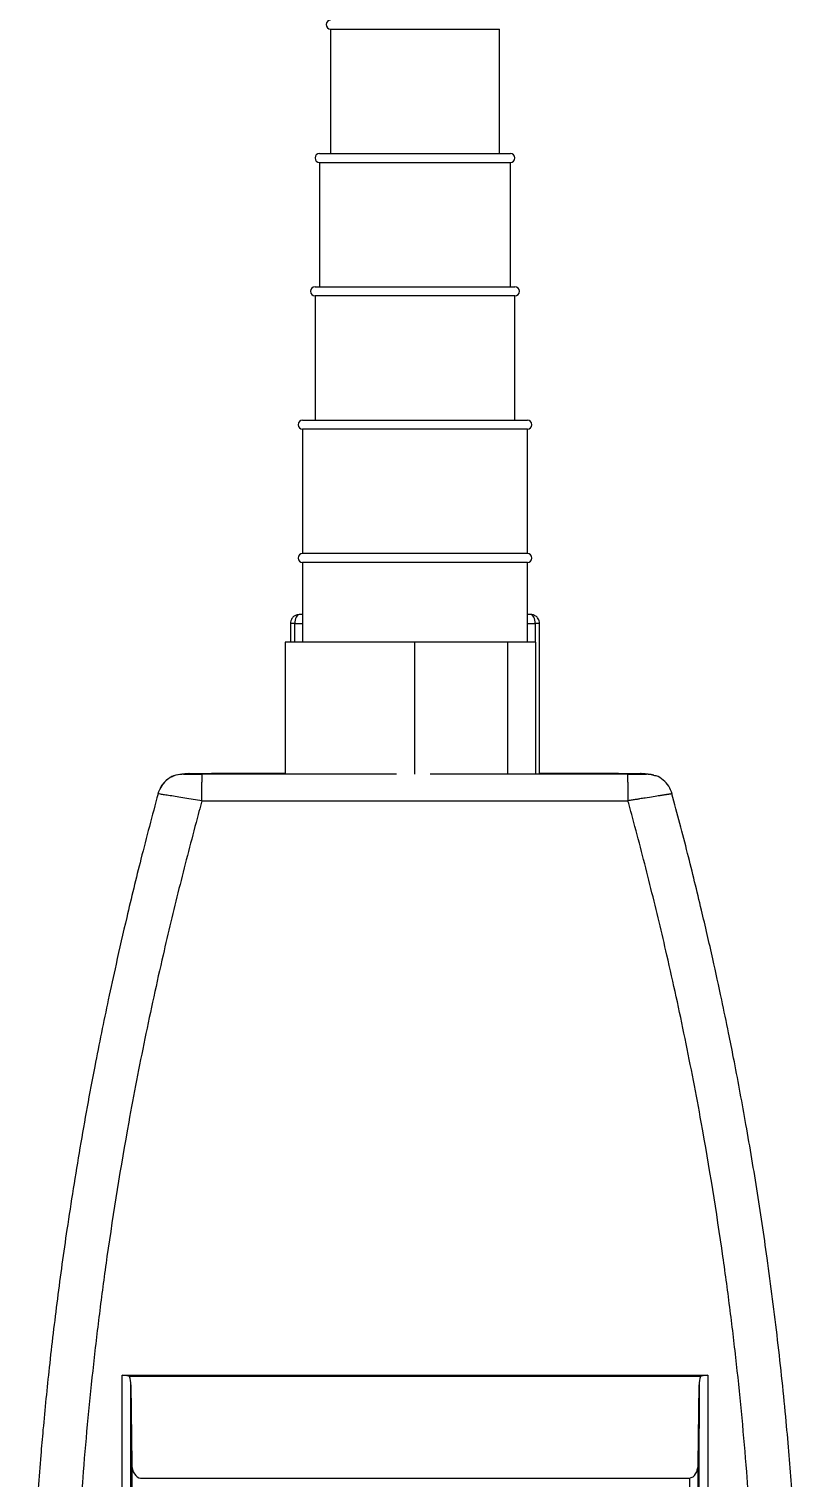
# Model space of a CAD drawing. Header units: centimetres. Extents: x 470464 to 524273, y 49611 to 59074.
# Drawn here: x 508673.97 to 508682.66, y 50225.03 to 50241.33 of the extents above; entities that cross this region are included whole.
import ezdxf

# ---------------------------------------------------------------- set-up
doc = ezdxf.new("R2010")
doc.units = ezdxf.units.CM
doc.header["$MEASUREMENT"] = 0
doc.layers.add('vinç', color=7, linetype='Continuous')

# ---------------------------------------------------------------- blocks, each defined once
blk = doc.blocks.new('dytjtyjtydhrshtjy')
at = {"color": 2, "linetype": 'Continuous', "lineweight": 25}
for p, q in [((427582.374, 68431.384), (427584.274, 68431.384)), ((427582.374, 68431.384), (427582.374, 68429.984)), ((427584.274, 68429.984), (427584.274, 68431.384)), ((427582.249, 68429.884), (427584.399, 68429.884)), ((427582.249, 68429.884), (427582.249, 68428.484)), ((427584.399, 68428.484), (427584.399, 68429.884)), ((427584.449, 68428.384), (427582.199, 68428.384)), ((427582.199, 68428.384), (427582.199, 68426.984)), ((427584.449, 68426.984), (427584.449, 68428.384)), ((427584.589, 68426.884), (427582.059, 68426.884)), ((427582.059, 68426.884), (427582.059, 68425.484)), ((427584.589, 68425.484), (427584.589, 68426.884)), ((427584.589, 68425.484), (427582.059, 68425.484)), ((427584.589, 68425.384), (427582.059, 68425.384)), ((427582.059, 68425.384), (427582.059, 68424.488)), ((427584.589, 68424.488), (427584.589, 68425.384)), ((427581.972, 68424.698), (427581.922, 68424.698)), ((427581.922, 68424.698), (427581.922, 68424.488)), ((427581.972, 68424.698), (427582.059, 68424.698)), ((427581.972, 68424.488), (427581.972, 68424.698)), ((427582.059, 68424.798), (427582.022, 68424.798)), ((427584.627, 68424.798), (427584.589, 68424.798)), ((427584.589, 68424.698), (427584.677, 68424.698)), ((427584.677, 68424.698), (427584.677, 68424.488)), ((427584.727, 68424.698), (427584.677, 68424.698)), ((427584.727, 68423.014), (427584.727, 68424.698)), ((427581.864, 68424.488), (427581.864, 68423.01)), ((427583.324, 68424.488), (427581.864, 68424.488)), ((427583.324, 68423.003), (427583.324, 68424.488)), ((427584.684, 68424.488), (427584.366, 68424.488)), ((427584.366, 68424.488), (427584.366, 68423.006)), ((427584.684, 68423.01), (427584.684, 68424.488)), ((427580.7, 68423), (427580.665, 68422.994)), ((427580.72, 68423.004), (427580.7, 68423)), ((427583.117, 68423.003), (427580.927, 68423.003)), ((427585.721, 68423.003), (427583.495, 68423.003)), ((427585.949, 68423.001), (427585.928, 68423.004)), ((427586.012, 68422.989), (427585.949, 68423.003)), ((427580.433, 68422.782), (427580.431, 68422.782)), ((427580.434, 68422.782), (427580.433, 68422.782)), ((427580.927, 68422.704), (427585.721, 68422.704)), ((427580.027, 68416.242), (427586.621, 68416.242)), ((427586.537, 68416.23), (427580.111, 68416.23)), ((427580.127, 68416.134), (427580.136, 68415.247)), ((427586.512, 68415.247), (427586.521, 68416.134)), ((427580.136, 68415.247), (427580.136, 68406.853)), ((427586.512, 68406.853), (427586.512, 68415.247)), ((427580.236, 68415.087), (427586.412, 68415.087)), ((427586.412, 68415.087), (427586.412, 68406.831))]:
    blk.add_line(p, q, dxfattribs=at)
at = {"color": 2, "linetype": 'Continuous', "lineweight": 25, "flags": 128}
for points in [[(427582.022, 68424.798), (427582.012, 68424.796), (427582.003, 68424.79), (427581.994, 68424.781), (427581.986, 68424.769), (427581.98, 68424.754), (427581.976, 68424.736), (427581.973, 68424.718), (427581.972, 68424.698)], [(427584.677, 68424.698), (427584.676, 68424.718), (427584.673, 68424.736), (427584.669, 68424.754), (427584.662, 68424.769), (427584.655, 68424.781), (427584.646, 68424.79), (427584.637, 68424.796), (427584.627, 68424.798)]]:
    blk.add_lwpolyline(points, dxfattribs=at)
at = {"color": 2, "linetype": 'Continuous', "lineweight": 25}
for centre, radius, start, end in [((427582.374, 68431.434), 0.05, 90, 270), ((427582.249, 68429.934), 0.05, 90, 270), ((427584.399, 68429.934), 0.05, 270, 90), ((427582.199, 68428.434), 0.05, 90, 270), ((427584.449, 68428.434), 0.05, 270, 90), ((427582.059, 68426.934), 0.05, 90, 270), ((427584.589, 68426.934), 0.05, 270, 90), ((427582.059, 68425.434), 0.05, 90, 270), ((427584.589, 68425.434), 0.05, 270, 90), ((427586.405, 68415.173), 0.0866, 274.629, 332.8722)]:
    blk.add_arc(centre, radius, start, end, dxfattribs=at)
for start_param, end_param in [(4.730248, 5.506877), (5.506877, 6.283185)]:
    blk.add_ellipse((427580.236, 68415.25), major_axis=(0, -0.163), ratio=0.611947, start_param=start_param, end_param=end_param, dxfattribs=at)
for points, knots in [([(427582.249, 68429.984), (427582.249, 68429.984), (427582.25, 68429.984), (427582.251, 68429.984), (427582.254, 68429.984), (427582.257, 68429.984), (427582.262, 68429.984), (427582.271, 68429.984), (427582.29, 68429.984), (427582.324, 68429.984), (427582.368, 68429.984), (427582.442, 68429.984), (427582.559, 68429.984), (427582.703, 68429.984), (427582.829, 68429.984), (427582.927, 68429.984), (427583.027, 68429.984), (427583.116, 68429.984), (427583.193, 68429.984), (427583.259, 68429.984), (427583.303, 68429.984), (427583.324, 68429.984)], [0, 0, 0, 0, 0.019449, 0.038866, 0.058268, 0.077673, 0.0971, 0.116567, 0.178315, 0.240094, 0.304416, 0.368769, 0.500007, 0.631244, 0.695566, 0.75992, 0.821668, 0.883447, 0.922315, 0.961118, 1, 1, 1, 1]), ([(427583.324, 68429.984), (427583.335, 68429.984), (427583.357, 68429.984), (427583.39, 68429.984), (427583.423, 68429.984), (427583.455, 68429.984), (427583.488, 68429.984), (427583.543, 68429.984), (427583.622, 68429.984), (427583.722, 68429.984), (427583.82, 68429.984), (427583.946, 68429.984), (427584.09, 68429.984), (427584.207, 68429.984), (427584.281, 68429.984), (427584.325, 68429.984), (427584.359, 68429.984), (427584.38, 68429.984), (427584.392, 68429.984), (427584.398, 68429.984), (427584.399, 68429.984), (427584.399, 68429.984)], [0, 0, 0, 0, 0.019454, 0.038873, 0.058276, 0.07768, 0.097104, 0.116567, 0.178315, 0.240094, 0.304416, 0.368769, 0.500007, 0.631244, 0.695566, 0.75992, 0.821668, 0.883447, 0.922308, 0.961111, 1, 1, 1, 1]), ([(427582.199, 68428.484), (427582.199, 68428.484), (427582.2, 68428.484), (427582.201, 68428.484), (427582.204, 68428.484), (427582.208, 68428.484), (427582.212, 68428.484), (427582.222, 68428.484), (427582.241, 68428.484), (427582.277, 68428.484), (427582.324, 68428.484), (427582.401, 68428.484), (427582.523, 68428.484), (427582.674, 68428.484), (427582.806, 68428.484), (427582.908, 68428.484), (427583.013, 68428.484), (427583.101, 68428.484), (427583.17, 68428.484), (427583.222, 68428.484), (427583.273, 68428.484), (427583.307, 68428.484), (427583.324, 68428.484)], [0, 0, 0, 0, 0.019449, 0.038866, 0.058268, 0.077673, 0.0971, 0.116566, 0.178314, 0.240092, 0.304414, 0.368766, 0.500003, 0.631239, 0.695562, 0.759914, 0.821662, 0.88344, 0.912605, 0.941712, 0.970824, 1, 1, 1, 1]), ([(427583.324, 68428.484), (427583.336, 68428.484), (427583.359, 68428.484), (427583.393, 68428.484), (427583.427, 68428.484), (427583.461, 68428.484), (427583.495, 68428.484), (427583.554, 68428.484), (427583.636, 68428.484), (427583.741, 68428.484), (427583.843, 68428.484), (427583.975, 68428.484), (427584.126, 68428.484), (427584.248, 68428.484), (427584.325, 68428.484), (427584.372, 68428.484), (427584.407, 68428.484), (427584.428, 68428.484), (427584.439, 68428.484), (427584.445, 68428.484), (427584.449, 68428.484), (427584.449, 68428.484), (427584.449, 68428.484)], [0, 0, 0, 0, 0.019454, 0.038873, 0.058275, 0.07768, 0.097104, 0.116566, 0.178314, 0.240092, 0.304414, 0.368766, 0.500003, 0.631239, 0.695562, 0.759914, 0.821662, 0.88344, 0.912599, 0.941705, 0.970818, 1, 1, 1, 1]), ([(427582.059, 68426.984), (427582.059, 68426.984), (427582.193, 68426.984), (427582.667, 68426.984), (427582.989, 68426.984), (427583.324, 68426.984)], [0, 0, 0, 0, 0.5, 0.5, 1, 1, 1, 1]), ([(427583.324, 68426.984), (427583.66, 68426.984), (427583.982, 68426.984), (427584.456, 68426.984), (427584.589, 68426.984), (427584.589, 68426.984)], [0, 0, 0, 0, 0.5, 0.5, 1, 1, 1, 1]), ([(427581.958, 68424.775), (427581.949, 68424.765), (427581.935, 68424.751), (427581.924, 68424.724), (427581.923, 68424.708), (427581.922, 68424.698)], [0, 0, 0, 0, 0.447112, 0.675138, 1, 1, 1, 1]), ([(427582.022, 68424.798), (427582.014, 68424.797), (427581.997, 68424.796), (427581.975, 68424.788), (427581.963, 68424.779), (427581.958, 68424.775)], [0, 0, 0, 0, 0.345645, 0.730977, 1, 1, 1, 1]), ([(427584.691, 68424.775), (427584.68, 68424.782), (427584.663, 68424.793), (427584.641, 68424.798), (427584.631, 68424.797), (427584.627, 68424.797)], [0, 0, 0, 0, 0.564787, 0.852826, 1, 1, 1, 1]), ([(427584.725, 68424.698), (427584.726, 68424.703), (427584.727, 68424.717), (427584.719, 68424.739), (427584.707, 68424.76), (427584.695, 68424.771), (427584.691, 68424.775)], [0, 0, 0, 0, 0.1701381, 0.4826904, 0.7873201, 1, 1, 1, 1]), ([(427584.366, 68424.488), (427584.207, 68424.488), (427584.04, 68424.488), (427583.691, 68424.488), (427583.509, 68424.488), (427583.324, 68424.488)], [0, 0, 0, 0, 0.5, 0.5, 1, 1, 1, 1]), ([(427580.699, 68423.003), (427580.669, 68422.999), (427580.609, 68422.989), (427580.529, 68422.941), (427580.464, 68422.872), (427580.442, 68422.813), (427580.43, 68422.783)], [0, 0, 0, 0, 0.242278, 0.489783, 0.743134, 1, 1, 1, 1]), ([(427580.616, 68422.985), (427580.615, 68422.985), (427580.578, 68422.978), (427580.524, 68422.934), (427580.47, 68422.878), (427580.456, 68422.841), (427580.452, 68422.83)], [0, 0, 0, 0, 0.01061, 0.481837, 0.85288, 1, 1, 1, 1]), ([(427580.77, 68423.009), (427580.758, 68423.008), (427580.735, 68423.006), (427580.711, 68423.004), (427580.699, 68423.003)], [0, 0, 0, 0, 0.510882, 1, 1, 1, 1]), ([(427580.791, 68423.009), (427580.786, 68423.009), (427580.78, 68423.008), (427580.769, 68423.008), (427580.764, 68423.007), (427580.756, 68423.007), (427580.752, 68423.007), (427580.747, 68423.006), (427580.745, 68423.006), (427580.741, 68423.006), (427580.739, 68423.006), (427580.733, 68423.005), (427580.73, 68423.005), (427580.725, 68423.005), (427580.723, 68423.004), (427580.72, 68423.004)], [1.29345956, 1.29345956, 1.29345956, 1.29345956, 1.294972813, 1.294972813, 1.296440209, 1.296440209, 1.297357332, 1.297357332, 1.297930534, 1.297930534, 1.298503735, 1.298503735, 1.299420858, 1.299420858, 1.300040359, 1.300040359, 1.300040359, 1.300040359]), ([(427580.72, 68423.004), (427580.72, 68423.004), (427580.72, 68423.004), (427580.721, 68423.004), (427580.722, 68423.004), (427580.725, 68423.004), (427580.727, 68423.004), (427580.735, 68423.004), (427580.741, 68423.004), (427580.753, 68423.004), (427580.758, 68423.004), (427580.768, 68423.004), (427580.773, 68423.004), (427580.783, 68423.004), (427580.788, 68423.004), (427580.802, 68423.003), (427580.812, 68423.003), (427580.829, 68423.003), (427580.837, 68423.003), (427580.854, 68423.003), (427580.863, 68423.003), (427580.885, 68423.003), (427580.9, 68423.003), (427580.918, 68423.003), (427580.923, 68423.003), (427580.927, 68423.003)], [0, 0, 0, 0, 0.205745, 0.205745, 0.481328, 0.481328, 0.756911, 0.756911, 1.176152, 1.176152, 1.438178, 1.438178, 1.649675, 1.649675, 1.861171, 1.861171, 2.199566, 2.199566, 2.470282, 2.470282, 2.740998, 2.740998, 3.174143, 3.174143, 3.299349, 3.299349, 3.299349, 3.299349]), ([(427580.791, 68423.009), (427580.801, 68423.01), (427580.82, 68423.01), (427580.903, 68423.011), (427581.026, 68423.013), (427581.189, 68423.013), (427581.387, 68423.014), (427581.613, 68423.015), (427581.776, 68423.015), (427581.862, 68423.015), (427581.864, 68423.015)], [0, 0, 0, 0, 0.142246, 0.284361, 0.426844, 0.56909, 0.71158, 0.853886, 0.996361, 1, 1, 1, 1]), ([(427580.927, 68423.003), (427580.927, 68423.003), (427580.927, 68423), (427580.927, 68422.986), (427580.927, 68422.976), (427580.927, 68422.95), (427580.927, 68422.934), (427580.927, 68422.915)], [0, 0, 0, 0, 0.1666667, 0.1666667, 0.3333333, 0.3333333, 0.5, 0.5, 0.5, 0.5]), ([(427580.927, 68422.704), (427580.927, 68422.743), (427580.927, 68422.782), (427580.927, 68422.854), (427580.927, 68422.887), (427580.927, 68422.915)], [0, 0, 0, 0, 0.5, 0.5, 1, 1, 1, 1]), ([(427584.727, 68423.015), (427584.748, 68423.015), (427584.853, 68423.015), (427585.034, 68423.015), (427585.26, 68423.014), (427585.458, 68423.013), (427585.622, 68423.013), (427585.745, 68423.011), (427585.828, 68423.01), (427585.847, 68423.01), (427585.857, 68423.009)], [0, 0, 0, 0, 0.034563, 0.172229, 0.31021, 0.447816, 0.586083, 0.723822, 0.861997, 1, 1, 1, 1]), ([(427585.721, 68423.003), (427585.725, 68423.003), (427585.73, 68423.003), (427585.748, 68423.003), (427585.763, 68423.003), (427585.785, 68423.003), (427585.794, 68423.003), (427585.811, 68423.003), (427585.819, 68423.003), (427585.836, 68423.003), (427585.846, 68423.003), (427585.86, 68423.004), (427585.866, 68423.004), (427585.876, 68423.004), (427585.88, 68423.004), (427585.89, 68423.004), (427585.895, 68423.004), (427585.907, 68423.004), (427585.913, 68423.004), (427585.921, 68423.004), (427585.923, 68423.004), (427585.926, 68423.004), (427585.928, 68423.004), (427585.928, 68423.004), (427585.928, 68423.004), (427585.928, 68423.004)], [0, 0, 0, 0, 0.125206, 0.125206, 0.558351, 0.558351, 0.829067, 0.829067, 1.099783, 1.099783, 1.438178, 1.438178, 1.649675, 1.649675, 1.861171, 1.861171, 2.123197, 2.123197, 2.542438, 2.542438, 2.818021, 2.818021, 3.093605, 3.093605, 3.299349, 3.299349, 3.299349, 3.299349]), ([(427585.721, 68422.915), (427585.721, 68422.934), (427585.721, 68422.95), (427585.721, 68422.976), (427585.721, 68422.986), (427585.721, 68423), (427585.721, 68423.003), (427585.721, 68423.003)], [0, 0, 0, 0, 0.1666667, 0.1666667, 0.3333333, 0.3333333, 0.5, 0.5, 0.5, 0.5]), ([(427585.721, 68422.915), (427585.721, 68422.887), (427585.721, 68422.854), (427585.721, 68422.782), (427585.721, 68422.743), (427585.721, 68422.704)], [0, 0, 0, 0, 0.5, 0.5, 1, 1, 1, 1]), ([(427585.928, 68423.004), (427585.918, 68423.005), (427585.907, 68423.006), (427585.887, 68423.007), (427585.877, 68423.008), (427585.863, 68423.009), (427585.86, 68423.009), (427585.857, 68423.009)], [-1.300040359, -1.300040359, -1.300040359, -1.300040359, -1.297151649, -1.297151649, -1.294350476, -1.294350476, -1.29345956, -1.29345956, -1.29345956, -1.29345956]), ([(427585.949, 68423.003), (427585.938, 68423.004), (427585.914, 68423.006), (427585.891, 68423.008), (427585.878, 68423.009)], [0, 0, 0, 0, 0.457053, 1, 1, 1, 1]), ([(427586.013, 68422.992), (427586.013, 68422.992), (427585.993, 68423.001), (427585.971, 68423.001), (427585.949, 68423.001)], [0, 0, 0, 0, 0.009832, 1, 1, 1, 1]), ([(427586.218, 68422.783), (427586.207, 68422.812), (427586.185, 68422.871), (427586.12, 68422.939), (427586.06, 68422.98), (427586.021, 68422.987), (427586.012, 68422.989)], [0, 0, 0, 0, 0.306596, 0.6109713, 0.9128592, 1, 1, 1, 1]), ([(427580.432, 68422.783), (427580.367, 68422.538), (427580.244, 68422.076), (427580.089, 68421.436), (427579.968, 68420.908), (427579.874, 68420.476), (427579.794, 68420.093), (427579.684, 68419.539), (427579.55, 68418.801), (427579.411, 68417.929), (427579.297, 68417.104), (427579.208, 68416.353), (427579.149, 68415.767), (427579.11, 68415.313), (427579.08, 68414.938), (427579.048, 68414.474), (427579.018, 68413.921), (427578.992, 68413.278), (427578.984, 68412.821), (427578.979, 68412.578)], [0, 0, 0, 0, 0.072817, 0.137731, 0.189508, 0.228715, 0.26514, 0.302245, 0.391766, 0.481609, 0.557796, 0.632878, 0.701407, 0.729294, 0.765766, 0.811084, 0.865241, 0.928222, 1, 1, 1, 1]), ([(427580.927, 68422.704), (427580.904, 68422.623), (427580.882, 68422.541), (427580.794, 68422.212), (427580.73, 68421.964), (427580.606, 68421.467), (427580.546, 68421.218), (427580.417, 68420.656), (427580.349, 68420.343), (427580.22, 68419.716), (427580.159, 68419.402), (427580.011, 68418.585), (427579.93, 68418.081), (427579.829, 68417.376), (427579.802, 68417.174), (427579.751, 68416.771), (427579.727, 68416.569), (427579.661, 68415.964), (427579.622, 68415.561), (427579.54, 68414.513), (427579.505, 68413.869), (427579.483, 68413.043), (427579.479, 68412.858), (427579.477, 68412.674)], [13.52375, 13.52375, 13.52375, 13.52375, 16.078316, 16.078316, 23.843362, 23.843362, 31.608407, 31.608407, 41.314714, 41.314714, 51.021021, 51.021021, 66.551112, 66.551112, 72.763148, 72.763148, 78.975184, 78.975184, 91.399257, 91.399257, 111.277774, 111.277774, 117.023907, 117.023907, 117.023907, 117.023907]), ([(427580.927, 68422.704), (427580.861, 68422.714), (427580.761, 68422.73), (427580.644, 68422.749), (427580.566, 68422.761), (427580.503, 68422.771), (427580.459, 68422.778), (427580.435, 68422.782), (427580.434, 68422.782), (427580.434, 68422.782)], [0, 0, 0, 0, 0.265853, 0.400311, 0.536197, 0.672355, 0.809713, 0.947232, 1, 1, 1, 1]), ([(427586.217, 68422.782), (427586.217, 68422.782), (427586.218, 68422.783), (427586.218, 68422.783), (427586.217, 68422.782), (427586.214, 68422.782), (427586.211, 68422.782), (427586.207, 68422.781), (427586.202, 68422.78), (427586.196, 68422.779), (427586.189, 68422.778), (427586.181, 68422.777), (427586.171, 68422.775), (427586.161, 68422.774), (427586.15, 68422.772), (427586.138, 68422.77), (427586.125, 68422.768), (427586.11, 68422.766), (427586.095, 68422.763), (427586.063, 68422.758), (427586.006, 68422.749), (427585.938, 68422.738), (427585.884, 68422.73), (427585.851, 68422.725), (427585.812, 68422.718), (427585.768, 68422.711), (427585.737, 68422.706), (427585.721, 68422.704)], [0, 0, 0, 0, 0.026898, 0.053931, 0.081101, 0.108409, 0.135855, 0.163439, 0.191163, 0.219027, 0.247032, 0.275179, 0.303468, 0.331899, 0.360474, 0.389192, 0.418056, 0.447064, 0.476218, 0.505519, 0.624164, 0.754137, 0.792355, 0.83605, 0.885223, 0.939873, 1, 1, 1, 1]), ([(427587.171, 68412.674), (427587.169, 68412.858), (427587.165, 68413.043), (427587.143, 68413.869), (427587.108, 68414.513), (427587.026, 68415.561), (427586.988, 68415.964), (427586.921, 68416.57), (427586.897, 68416.771), (427586.846, 68417.174), (427586.819, 68417.376), (427586.718, 68418.081), (427586.637, 68418.585), (427586.489, 68419.402), (427586.428, 68419.717), (427586.299, 68420.343), (427586.231, 68420.656), (427586.102, 68421.218), (427586.042, 68421.467), (427585.918, 68421.965), (427585.854, 68422.213), (427585.766, 68422.541), (427585.744, 68422.623), (427585.721, 68422.704)], [0, 0, 0, 0, 5.746186, 5.746186, 25.624885, 25.624885, 38.049072, 38.049072, 44.261165, 44.261165, 50.473258, 50.473258, 66.003492, 66.003492, 75.709887, 75.709887, 85.416283, 85.416283, 93.1814, 93.1814, 100.946517, 100.946517, 103.499735, 103.499735, 103.499735, 103.499735]), ([(427587.669, 68412.578), (427587.664, 68412.843), (427587.655, 68413.328), (427587.627, 68413.991), (427587.596, 68414.523), (427587.566, 68414.957), (427587.536, 68415.343), (427587.487, 68415.9), (427587.409, 68416.64), (427587.297, 68417.513), (427587.174, 68418.337), (427587.047, 68419.087), (427586.938, 68419.672), (427586.848, 68420.123), (427586.77, 68420.496), (427586.67, 68420.956), (427586.543, 68421.505), (427586.391, 68422.125), (427586.276, 68422.559), (427586.216, 68422.783)], [0, 0, 0, 0, 0.078084, 0.1430525, 0.1948711, 0.2341077, 0.2705386, 0.3076481, 0.3971648, 0.4869672, 0.5631808, 0.638292, 0.7068342, 0.7347027, 0.7711503, 0.8164406, 0.8705606, 0.9334878, 1, 1, 1, 1]), ([(427580.029, 68412.674), (427580.029, 68412.873), (427580.029, 68413.073), (427580.029, 68413.649), (427580.029, 68414.027), (427580.029, 68414.642), (427580.028, 68414.879), (427580.028, 68415.265), (427580.028, 68415.413), (427580.027, 68415.71), (427580.027, 68415.859), (427580.027, 68416.086), (427580.027, 68416.164), (427580.027, 68416.242)], [0, 0, 0, 0, 0.01364259, 0.01364259, 0.03933132, 0.03933132, 0.05538677, 0.05538677, 0.06542143, 0.06542143, 0.07545609, 0.07545609, 0.0807059, 0.0807059, 0.0807059, 0.0807059]), ([(427580.111, 68416.23), (427580.107, 68416.232), (427580.101, 68416.234), (427580.089, 68416.236), (427580.082, 68416.238), (427580.068, 68416.24), (427580.06, 68416.24), (427580.043, 68416.241), (427580.035, 68416.242), (427580.027, 68416.242)], [0, 0, 0, 0, 0.25, 0.25, 0.5, 0.5, 0.75, 0.75, 1, 1, 1, 1]), ([(427586.621, 68416.242), (427586.613, 68416.242), (427586.605, 68416.241), (427586.588, 68416.24), (427586.581, 68416.24), (427586.566, 68416.238), (427586.559, 68416.236), (427586.547, 68416.234), (427586.542, 68416.232), (427586.537, 68416.23)], [0, 0, 0, 0, 0.25, 0.25, 0.5, 0.5, 0.75, 0.75, 1, 1, 1, 1]), ([(427586.621, 68416.242), (427586.621, 68415.967), (427586.621, 68415.694), (427586.62, 68414.967), (427586.619, 68414.515), (427586.619, 68413.599), (427586.619, 68413.136), (427586.619, 68412.674)], [-0.0807059, -0.0807059, -0.0807059, -0.0807059, -0.06223564, -0.06223564, -0.03159655, -0.03159655, 0, 0, 0, 0]), ([(427586.482, 68415.133), (427586.491, 68415.148), (427586.499, 68415.166), (427586.509, 68415.205), (427586.512, 68415.226), (427586.512, 68415.247)], [0, 0, 0, 0, 0.5, 0.5, 1, 1, 1, 1]), ([(427586.482, 68415.133), (427586.488, 68415.144), (427586.494, 68415.155), (427586.503, 68415.182), (427586.507, 68415.198), (427586.511, 68415.225), (427586.512, 68415.236), (427586.512, 68415.247)], [0.7766637, 0.7766637, 0.7766637, 0.7766637, 1.0413587, 1.0413587, 1.3540553, 1.3540553, 1.553343, 1.553343, 1.553343, 1.553343])]:
    blk.add_open_spline(points, degree=3, knots=knots, dxfattribs=at)
for points in [[(427580.127, 68416.134), (427580.126, 68416.167), (427580.122, 68416.199), (427580.111, 68416.23)], [(427586.537, 68416.23), (427586.526, 68416.199), (427586.522, 68416.167), (427586.521, 68416.134)], [(427580.129, 68412.652), (427580.129, 68413.803), (427580.128, 68414.965), (427580.127, 68416.134)], [(427586.521, 68416.134), (427586.52, 68414.965), (427586.519, 68413.803), (427586.519, 68412.652)]]:
    blk.add_open_spline(points, degree=3, dxfattribs=at)
blk = doc.blocks.new('EAWREWFWEFWEGWR')
at = {"layer": 'vinç', "color": 0}
blk.add_blockref('dytjtyjtydhrshtjy', (1111, 30), dxfattribs=at)

msp = doc.modelspace()

# ---------------------------------------------------------------- block references
at = {"layer": 'vinç', "color": 0}
msp.add_blockref('EAWREWFWEFWEGWR', (79983.993, -18220.054), dxfattribs=at)

doc.saveas('drawing.dxf')
